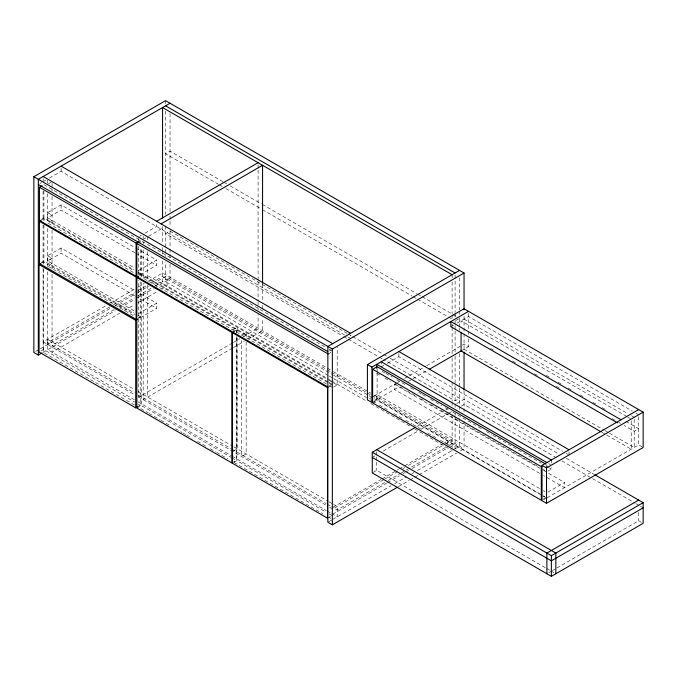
<?xml version="1.0" encoding="UTF-8"?>
<svg xmlns="http://www.w3.org/2000/svg" width="677" height="677" viewBox="0 0 677 677"><rect width="100%" height="100%" fill="white"/><g stroke="black" fill="none" stroke-linecap="round" stroke-linejoin="round"><path stroke-width="0.51" stroke-dasharray="3.38 2.54" d="M39.943 183.526L41.559 182.595M43.091 181.614L45.867 180.107M49.446 178.043L61.091 171.323L346.971 336.376M48.465 183.679L51.147 182.13M47.652 217.85L47.652 212.68L61.091 204.928L134.774 247.469M41.238 219.407L43.92 217.85L134.181 269.962M42.135 219.746L43.92 218.713L134.181 270.825M134.774 252.639L61.091 210.098L47.568 217.799L134.139 267.787M52.044 220.389L47.568 222.97L134.139 272.958M134.774 295.722L61.091 253.181L47.652 260.941L47.652 255.771L61.091 248.01L134.774 290.551M41.238 262.49L43.92 260.941L134.181 313.045M41.762 263.014L43.548 261.982L134.715 314.619M52.044 263.471L47.568 266.061L134.139 316.041M139.589 236.29L141.383 235.257M144.963 233.193L156.607 226.465L156.607 223.368M138.692 241.088L140.486 240.056M144.066 238.879L145.86 237.847M148.542 236.29L161.084 229.054L161.084 225.949M138.692 270.411L156.607 260.078L156.607 265.249L136.83 276.665M137.871 275.2L140.562 273.643L140.562 247.731M139.513 275.971L141.307 274.938L236.451 329.868L236.451 333.025M143.177 278.171L147.654 275.581L328.04 379.729M43.091 268.075L43.091 341.885L106.941 305.124M110.588 303.017L134.3 289.324M137.947 287.217L144.336 283.536M147.984 281.429L162.573 273L332.466 371.089M109.674 306.986L47.652 342.799L134.427 392.897M113.321 304.887L134.3 292.769M137.947 290.67L147.07 285.398M151.631 282.766L162.573 276.444L332.466 374.533M35.678 351.431L39.334 349.324M40.256 348.79L110.681 308.137M115.251 305.496L134.461 294.402M138.116 292.286L149.092 285.956M152.757 283.841L165.56 276.444L326.221 369.21M40.865 351.024L43.548 349.476L134.715 402.113M114.151 309.575L52.129 345.38L52.129 352.277L119.626 313.307M118.712 306.943L134.215 297.99M137.863 295.883L151.546 287.987M155.194 285.88L167.05 279.034L167.05 285.931L161.583 289.087M42.905 352.438L115.158 310.718M119.711 308.094L134.368 299.632M137.947 297.558L153.577 288.537M154.364 288.08L170.037 279.034L170.037 264.301M124.187 310.675L134.215 304.887M137.863 302.78L157.936 291.195M138.692 313.502L156.607 303.161L156.607 308.331L137.499 319.324M137.871 318.283L140.562 316.726L140.562 281.894M232.719 329.868L237.195 327.287L237.195 332.568M232.871 331.942L236.451 329.868M232.346 332.669L236.823 330.088L328.311 382.903M241.672 335.039L246.157 332.458L246.157 337.738M232.558 342.892L138.692 397.086L138.692 280.041M233.463 342.367L239.853 338.678M243.5 336.571L258.089 328.15L258.089 314.45M232.473 348.113L143.177 399.667L143.177 283.68M233.387 347.58L244.329 341.267M247.977 339.16L262.574 330.731L262.574 318.088M137.499 406.818L140.19 405.269L140.19 317.775L138.362 316.726M136.83 408.07L141.307 405.481L230.967 457.246M329.479 350.694L331.104 349.764M328.243 353.995L330.926 352.446M329.132 386.652L331.078 385.535M333.609 387.083L337.197 385.018L337.197 347.293M455.993 320.382L458.684 318.825M232.719 451.364L237.195 448.783L237.195 337.848M383.867 365.394L381.219 366.926L381.219 362.754M387.405 363.354L398.888 356.72L562.621 451.254M450.865 326.712L453.514 325.18M457.051 323.141L468.535 316.514L632.267 411.049M231.974 463L236.451 460.411L236.451 337.239M234.14 462.179L236.823 460.631L325.569 511.863M369.236 398.829L372.883 396.722M373.797 396.197L396.587 383.038M397.501 382.513L399.328 381.456M404.795 378.299L408.443 376.192M409.357 375.667L425.765 366.198M426.679 365.665L461.316 345.668M462.23 345.143L464.05 344.085L468.535 346.675L468.535 336.283M373.721 401.41L399.244 386.677M408.358 381.413L412.005 379.306M412.919 378.781L428.414 369.828M461.071 350.982L468.535 346.675M372.638 402.9L377.114 400.31L377.114 373.01M416.795 426.544L442.242 411.853M445.881 409.754L447.692 408.705M456.78 403.458L464.05 399.261L558.17 453.598M372.265 457.424L374.99 455.849M383.174 451.127L417.709 431.19M421.339 429.091L447.692 413.875M448.606 413.351L452.236 411.252M461.325 406.005L464.05 404.431L556.342 457.711M373.162 472.419L376.742 470.346L545.789 567.944M332.72 507.378L381.058 479.468M381.972 478.944L398.389 469.466M399.295 468.933L403.856 466.301M404.77 465.776L442.166 444.188M443.08 443.663L447.641 441.023L447.641 443.985M383.707 479.654L332.72 509.096L329.064 506.988M384.621 479.13L397.391 471.759M402.866 468.602L404.685 467.545M408.333 465.437L444.814 444.374M445.728 443.85L452.118 440.168L374.474 395.343M384.621 482.583L337.197 509.959L331.713 506.794M388.268 480.475L400.124 473.629M401.038 473.096L405.599 470.464M406.513 469.94L448.462 445.72M449.376 445.195L452.118 443.613M332.72 514.266L386.525 483.2M387.439 482.676L399.295 475.829M402.942 473.722L404.77 472.673M405.684 472.14L408.417 470.566M412.065 468.459L447.641 447.92M327.49 518.15L331.078 516.077M328.785 521.713L332.441 519.597M332.72 519.437L391.01 485.79M394.632 483.691L406.53 476.828M411.98 473.672L413.842 472.597M417.455 470.515L454.089 449.367M455.003 448.834L459.573 446.194L459.573 416M398.203 486.805L409.179 480.467M410.093 479.942L413.749 477.827M414.662 477.302L418.318 475.186M419.232 474.662L456.738 453.006M460.394 450.89L464.05 448.783L464.05 421.416M547.778 471.099L551.366 469.026L551.366 467.02M547.769 492.213L564.55 482.532L564.55 487.694L543.513 475.55M543.081 499.228L544.875 498.196M543.859 499.643L546.593 498.06M642.253 446.972L638.673 444.899L546.889 497.9L543.225 495.784M548.7 572.7L551.433 571.126M552.339 570.601L555.978 568.502M556.883 567.978L638.673 520.757L641.356 522.306M635.931 413.156L638.673 414.747M464.05 319.095L627.791 413.63M631.455 415.746L634.197 417.328M223.012 181.732L170.037 151.149L165.56 153.73L218.536 184.313M223.926 182.257L226.668 183.839M230.324 185.947L261.373 203.879M262.287 204.403L416.651 293.522M417.565 294.055L421.212 296.162M422.126 296.687L452.27 314.094M453.184 314.619L456.84 316.726M626.64 416.414L461.071 320.822L461.071 324.985M627.554 416.939L631.209 419.055L631.209 449.215L606.516 434.956M219.45 184.846L222.191 186.429M225.839 188.536L261.466 209.1M262.38 209.625L412.175 296.111M413.08 296.636L416.736 298.743M417.65 299.276L447.793 316.675M448.707 317.2L451.449 318.782M524.328 362.694L527.992 364.81M546.288 375.371L549.944 377.487M558.178 382.243L561.834 384.35M568.24 388.048L571.896 390.164M580.13 394.911L583.786 397.027M592.934 402.307L595.684 403.89M602.081 407.588L605.746 409.703M625.87 421.322L638.673 428.71L634.197 431.3L624.135 425.486M490.58 348.384L494.244 350.5M512.531 361.061L516.196 363.168M534.491 373.729L538.147 375.845M556.443 386.406L560.099 388.522M612.245 418.623L617.729 421.796M618.643 422.321L620.471 423.379M464.05 349.256L604.011 430.064M604.925 430.589L608.581 432.705M609.495 433.229L634.197 447.489L634.197 419.325M601.938 432.315L605.593 434.422M566.285 453.37L568.113 454.428M566.395 458.346L593.805 474.171M347.233 333.439L170.037 231.136L165.56 233.726L342.757 336.02M348.147 333.964L351.795 336.08M352.709 336.604L382.852 354.003M383.766 354.536L386.508 356.11M390.164 358.226L459.573 398.304L455.096 400.886L383.859 359.758M347.885 336.901L350.627 338.483L350.627 335.386M561.825 460.876L634.924 503.087M635.838 503.612L639.494 505.719M640.408 506.252L643.15 507.835M343.671 336.554L347.318 338.661M348.232 339.185L378.375 356.593M379.289 357.117L382.945 359.225M548.615 463.567L550.452 464.625M382.133 371.326L384.883 372.909M385.797 373.442L392.195 377.14M396.773 379.78L405.007 384.528M410.49 387.701L414.155 389.808M418.724 392.448L421.466 394.039M422.389 394.564L426.959 397.204M430.614 399.32L441.599 405.658M445.254 407.766L448.91 409.881M452.574 411.988L482.76 429.421M486.416 431.537L491.908 434.702M492.822 435.226L541.304 463.22M545.874 465.861L548.615 467.443M549.538 467.976L551.366 469.026M376.742 373.382L381.32 376.023M384.976 378.138L390.468 381.303M395.038 383.944L403.272 388.7M406.928 390.815L415.162 395.563M420.654 398.736L424.31 400.843M430.716 404.541L437.114 408.239M440.778 410.355L451.754 416.693M455.409 418.801L459.074 420.916M462.729 423.023L466.385 425.139M467.308 425.672L538.655 466.859M543.225 469.499L545.053 470.557M539.848 468.272L394.412 384.299L394.412 389.47L539.848 473.435M543.513 470.38L564.55 482.532M43.92 184.677L140.562 240.47L140.562 242.544M142.221 241.427L325.392 347.183M329.056 349.298L332.72 351.414M135.679 247.994L156.607 260.078M135.679 253.164L156.607 265.249M539.569 488.498L376.742 394.496L376.742 399.667L539.569 493.668M543.225 490.613L545.053 491.671M333.372 371.614L368.085 391.653M368.999 392.178L370.827 393.235M327.135 369.735L330.791 371.842M331.705 372.367L366.409 392.406M367.323 392.939L370.979 395.046M371.893 395.571L464.05 448.783M333.372 375.058L368.085 395.097M368.999 395.622L370.827 396.68M374.474 398.787L542.116 495.572M543.03 496.097L545.764 497.68M47.652 212.68L52.044 215.218M328.142 375.481L165.56 281.615L165.56 261.838M329.056 376.014L332.703 378.121M333.617 378.646L366.502 397.627M370.158 399.743L372.892 401.326M373.806 401.85L375.633 402.908M379.289 405.015L387.506 409.763M393.904 413.452L402.121 418.2M405.777 420.307L412.175 423.997M413.08 424.521L422.22 429.802M427.695 432.958L435.92 437.706M440.482 440.346L448.707 445.094M449.621 445.618L455.096 448.783L455.096 416.507M330.638 380.372L162.573 283.341L162.573 260.188M331.552 380.897L367.171 401.461M370.827 403.577L411.015 426.772M414.662 428.888L452.118 450.501M328.954 380.262L332.619 382.37M333.533 382.903L337.197 385.018M137.829 272.069L140.562 273.643M328.133 381.938L141.307 274.075L141.307 248.163M329.056 382.471L332.72 384.587M137.829 272.933L140.562 274.507L140.562 277.672M329.225 383.436L331.967 385.018M144.091 278.696L328.142 384.959M329.056 385.484L332.72 387.599M135.679 291.076L156.607 303.161M135.679 296.247L156.607 308.331M47.652 255.771L52.044 258.301L47.568 260.89L134.139 310.87M137.829 315.152L140.562 316.726M546.703 568.477L554.014 572.691M47.568 339.304L134.427 389.444M138.083 391.56L233.066 446.397M233.98 446.922L328.057 501.242M328.971 501.767L332.627 503.874M333.541 504.407L337.197 506.514L337.197 516.856L331.713 513.691M138.083 395.004L231.246 448.792M232.16 449.316L326.238 503.629M327.143 504.162L330.799 506.269M43.091 341.885L134.511 394.666M138.167 396.781L325.409 504.881M134.427 399.785L47.652 349.687L47.652 339.346M138.083 401.893L231.246 455.68M232.16 456.213L326.238 510.526M327.143 511.05L330.799 513.166M231.881 457.77L236.451 460.411M329.225 513.978L331.967 515.561M138.362 404.211L140.19 405.269M134.511 405.007L43.176 352.277L43.176 341.936M140.909 408.696L148.212 412.919M149.126 413.444L160.094 419.774M160.999 420.299L170.139 425.571M175.614 428.736L182.011 432.425M182.925 432.958L185.667 434.541M186.581 435.066L192.056 438.231M197.54 441.396L205.757 446.143M210.327 448.775L215.802 451.94M216.716 452.464L227.675 458.794M234.073 462.484L322.667 513.64M329.064 517.33L330.892 518.387M638.673 416.736L638.673 444.899M638.673 512.489L638.673 520.757M569.027 451.855L569.027 454.952M551.366 459.979L551.366 463M546.889 464.574L546.889 466.588M468.535 313.409L468.535 330.486M468.535 331.087L468.535 335.242M464.05 316.032L464.05 350.889M464.05 390.891L464.05 407.732M464.05 408.781L464.05 412.995M459.573 277.705L459.573 309.981M459.573 311.022L459.573 316.726M459.573 317.784L459.573 327.253M459.573 328.303L459.573 330.41M459.573 353.572L459.573 387.252M459.573 388.302L459.573 411.464M455.096 275.082L455.096 312.562M455.096 313.603L455.096 319.316M455.096 320.365L455.096 324.579M455.096 325.629L455.096 329.843M455.096 330.892L455.096 355.103M455.096 356.153L455.096 384.57M455.096 385.628L455.096 402.967M455.096 404.008L455.096 408.172M455.096 413.385L455.096 415.466M452.118 274.727L452.118 277.883M452.118 282.089L452.118 313.671M452.118 314.72L452.118 318.935M452.118 324.198L452.118 326.297M452.118 327.355L452.118 353.665M452.118 357.879L452.118 381.033M452.118 382.09L452.118 401.029M452.118 402.087L452.118 406.293M452.118 414.713L452.118 446.566M398.888 353.622L398.888 356.72M377.114 368.804L377.114 371.961M376.742 451.737L376.742 455.875M376.742 456.907L376.742 461.045M376.742 462.078L376.742 470.346M262.574 284.365L262.574 301.231M262.574 305.445L262.574 309.66M258.089 164.816L258.089 169.03M258.089 170.079L258.089 280.727M258.089 281.784L258.089 300.749M258.089 301.807L258.089 307.07M258.089 308.128L258.089 310.235M246.157 341.961L246.157 453.954L241.672 456.535L241.672 340.319M236.823 330.088L236.823 332.187M236.823 336.401L236.823 460.631M170.037 113.66L170.037 211.664M170.037 215.878L170.037 220.084M170.037 221.142L170.037 226.406M170.037 230.612L170.037 247.799M170.037 248.84L170.037 253.003M170.037 254.044L170.037 258.208M165.56 100.661L165.56 103.826M165.56 111.045L165.56 214.347M165.56 225.923L165.56 256.625M162.573 226.499L162.573 243.339M162.573 247.554L162.573 249.661M162.573 250.71L162.573 254.924M147.654 236.806L147.654 239.954M147.654 251.48L147.654 281.099M147.654 285.313L147.654 397.086M143.177 235.934L143.177 243.712M143.177 249.872L143.177 278.509M141.307 274.938L141.307 277.045M141.307 282.309L141.307 405.481M138.692 238.524L138.692 240.233M138.692 246.301L138.692 275.827M61.091 168.218L61.091 171.323M61.091 204.928L61.091 210.098M61.091 248.01L61.091 253.181M52.044 183.323L52.044 187.935M52.044 188.993L52.044 191.1M52.044 196.372L52.044 225.898M52.044 230.112L52.044 269.133M52.044 274.405L52.044 341.885L47.568 344.466L47.568 271.714M47.568 180.082L47.568 183.247M47.568 193.69L47.568 223.317M47.568 228.487L47.568 266.543M43.92 190.897L43.92 217.85M43.92 218.713L43.92 220.829M43.92 225.052L43.92 260.941M43.548 261.982L43.548 264.089M43.548 269.361L43.548 349.476M43.176 178.559L43.176 180.632M43.091 191.1L43.091 220.626M43.091 224.84L43.091 262.803"/><path stroke-width="1.02" d="M41.982 352.962L38.327 355.078L33.85 352.489L33.85 176.705L165.56 100.661L464.05 273L464.05 309.838M170.037 103.251L38.327 179.295L38.327 355.078M39.444 187.267L136.085 243.06L136.085 276.233L39.444 220.44L39.444 187.267L42.135 185.71M39.444 221.303L136.085 277.096L136.085 319.316L39.444 263.522L39.444 221.303L41.238 220.262M137.499 406.818L135.713 407.85L39.071 352.057L39.071 264.563L40.865 263.531M156.607 221.303L258.089 162.708M161.084 223.884L262.574 165.29L262.574 283.316M136.085 243.06L138.768 241.503M328.243 387.168L136.83 276.665L136.83 243.483L139.513 241.934M136.83 277.528L231.974 332.458L231.974 463L136.83 408.07L136.83 277.528L138.624 276.487M39.071 264.563L135.713 320.356L137.499 319.324M459.573 270.411L327.863 346.455L327.863 522.238L332.348 524.827L397.281 487.33M33.85 176.705L332.348 349.044L464.05 273M468.535 311.344L371.893 367.137L371.893 402.468L367.416 399.879L367.416 364.556L464.05 308.763L643.15 412.158L643.15 447.489L546.517 503.282L542.032 500.692L542.032 465.37L638.673 409.577M372.638 369.295L541.287 466.656L541.287 500.269L372.638 402.9L372.638 369.295L377.114 366.706L545.764 464.075M429.328 369.303L461.24 350.881M594.719 474.704L643.15 502.664L643.15 523.338L551.366 576.339L372.265 472.935L372.265 452.253L414.976 427.593M542.032 465.37L546.517 467.951L643.15 412.158M638.673 500.075L546.889 553.067L546.889 573.749M372.265 452.253L551.366 555.656L643.15 502.664M643.15 507.835L551.366 560.827L372.265 457.424M165.56 105.832L455.096 273M452.118 274.727L162.573 107.558L162.573 218.079M621.012 419.774L450.865 321.541L450.865 326.712L617.348 422.829M601.024 431.782L461.071 350.982L461.071 332.263M398.888 351.558L569.027 449.782M61.091 166.153L350.627 333.312M381.219 361.755L551.366 459.979M546.889 462.569L376.742 364.336L376.742 368.356M43.176 176.494L332.72 343.654M367.416 364.556L371.893 367.137M38.327 184.466L327.863 351.625M136.83 243.483L328.243 353.995M376.742 449.672L555.842 553.067L555.842 573.749M551.366 555.656L551.366 576.339M546.517 467.951L546.517 503.282M464.05 351.947L464.05 389.834M332.348 349.044L332.348 524.827M135.713 320.356L135.713 407.85M327.49 387.599L232.346 332.669L232.346 463.212L327.49 518.15L327.49 387.599"/></g></svg>
